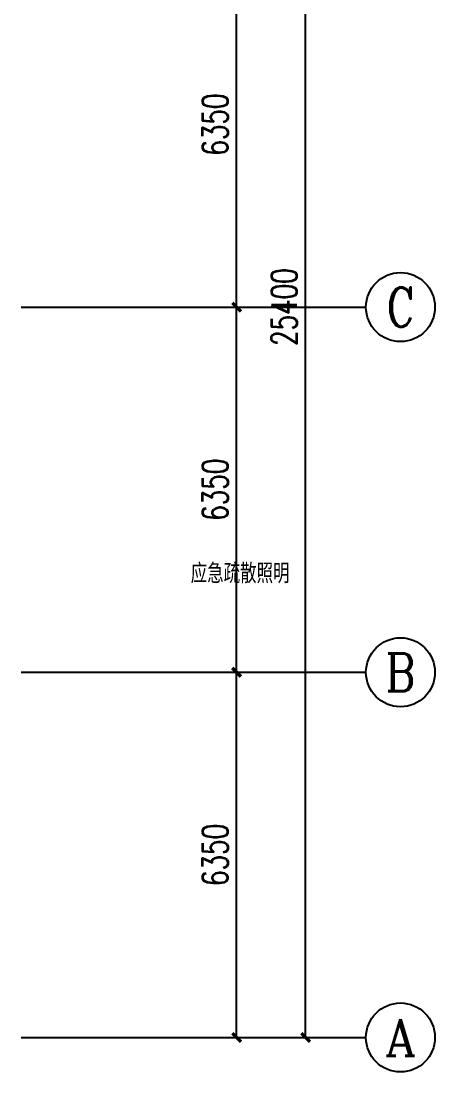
# Model space of a CAD drawing. Extents: x 12152 to 491505, y 111028 to 412681.
# Drawn here: x 217497 to 224697, y 187994 to 206269 of the extents above; entities that cross this region are included whole.
import ezdxf
from ezdxf.enums import TextEntityAlignment as Align

# ---------------------------------------------------------------- set-up
doc = ezdxf.new("R2010")
doc.units = 0
doc.header["$LTSCALE"] = 1000
doc.header["$MEASUREMENT"] = 0
doc.linetypes.add('DASHEDX2', pattern=[38.1, 25.4, -12.7])
for name, color, linetype in [('AXIS', 3, 'Continuous'), ('AXIS_TEXT', 7, 'Continuous'), ('M', 7, 'Continuous')]:
    doc.layers.add(name, color=color, linetype=linetype)
doc.styles.add('-宋体', font='', dxfattribs={"width": 0.75})
doc.styles.add('_TCH_AXIS', font='COMPLEX', dxfattribs={"bigfont": 'GBCBIG'})
doc.styles.add('_TCH_DIM_T3', font='SIMPLEX', dxfattribs={"width": 0.705882, "bigfont": 'GBCBIG'})
doc.styles.add('COMPLEX', font='COMPLEX')
doc.styles.get('-宋体').set_extended_font_data('SimSun')
doc.dimstyles.new('_TCH_ARCH&&150', dxfattribs={"dimtxt": 446.25, "dimasz": 150, "dimexe": 375, "dimexo": 450, "dimgap": 150, "dimtad": 1, "dimdec": 0, "dimzin": 0, "dimdsep": 46, "dimtxsty": '_TCH_DIM_T3', "dimblk": 'ARCHTICK', "dimcen": 0.09, "dimclrt": 7, "dimazin": 2, "dimtfac": 1, "dimtdec": 0, "dimtix": 1, "dimtmove": 2, "dimatfit": 3, "dimfxl": 1, "dimtolj": 1, "dimtzin": 0, "dimarcsym": 0})

# ---------------------------------------------------------------- blocks, each defined once
blk = doc.blocks.new('_ArchTick')
at = {"color": 0, "linetype": 'ByBlock', "const_width": 0.4}
blk.add_lwpolyline([(-0.5, -0.5), (0.5, 0.5)], dxfattribs=at)
blk = doc.blocks.new('*D61')
at = {"layer": 'AXIS', "color": 0, "lineweight": -2, "transparency": 16777216}
for p, q in [((217947, 194944), (221622, 194944)), ((221247, 188594), (221247, 194944)), ((217947, 188594), (221622, 188594))]:
    blk.add_line(p, q, dxfattribs=at)
at = {"layer": 'Defpoints', "color": 0, "transparency": 16777216}
for p in [(217497, 194944), (221247, 194944), (217497, 188594)]:
    blk.add_point(p, dxfattribs=at)
at = {"layer": 'AXIS', "color": 0, "lineweight": -2, "transparency": 16777216, "xscale": 150, "yscale": 150, "zscale": 150}
for p, rotation in [((221247, 194944), 90), ((221247, 188594), 270)]:
    blk.add_blockref('_ArchTick', p, dxfattribs=dict(at, rotation=rotation))
at = {"layer": 'AXIS', "color": 7, "transparency": 16777216, "insert": (220874, 191769), "char_height": 446.2, "attachment_point": 5, "rotation": 90, "style": '_TCH_DIM_T3'}
blk.add_mtext('\\A1;6350', dxfattribs=at)
blk = doc.blocks.new('*D62')
at = {"layer": 'AXIS', "color": 0, "lineweight": -2, "transparency": 16777216}
for p, q in [((217947, 201294), (221622, 201294)), ((221247, 194944), (221247, 201294)), ((217947, 194944), (221622, 194944))]:
    blk.add_line(p, q, dxfattribs=at)
at = {"layer": 'Defpoints', "color": 0, "transparency": 16777216}
for p in [(217497, 201294), (221247, 201294), (217497, 194944)]:
    blk.add_point(p, dxfattribs=at)
at = {"layer": 'AXIS', "color": 0, "lineweight": -2, "transparency": 16777216, "xscale": 150, "yscale": 150, "zscale": 150}
for p, rotation in [((221247, 201294), 90), ((221247, 194944), 270)]:
    blk.add_blockref('_ArchTick', p, dxfattribs=dict(at, rotation=rotation))
at = {"layer": 'AXIS', "color": 7, "transparency": 16777216, "insert": (220874, 198119), "char_height": 446.2, "attachment_point": 5, "rotation": 90, "style": '_TCH_DIM_T3'}
blk.add_mtext('\\A1;6350', dxfattribs=at)
blk = doc.blocks.new('*D63')
at = {"layer": 'AXIS', "color": 0, "lineweight": -2, "transparency": 16777216}
for p, q in [((217947, 207644), (221622, 207644)), ((221247, 201294), (221247, 207644)), ((217947, 201294), (221622, 201294))]:
    blk.add_line(p, q, dxfattribs=at)
at = {"layer": 'Defpoints', "color": 0, "transparency": 16777216}
for p in [(217497, 207644), (221247, 207644), (217497, 201294)]:
    blk.add_point(p, dxfattribs=at)
at = {"layer": 'AXIS', "color": 0, "lineweight": -2, "transparency": 16777216, "xscale": 150, "yscale": 150, "zscale": 150}
for p, rotation in [((221247, 207644), 90), ((221247, 201294), 270)]:
    blk.add_blockref('_ArchTick', p, dxfattribs=dict(at, rotation=rotation))
at = {"layer": 'AXIS', "color": 7, "transparency": 16777216, "insert": (220874, 204469), "char_height": 446.2, "attachment_point": 5, "rotation": 90, "style": '_TCH_DIM_T3'}
blk.add_mtext('\\A1;6350', dxfattribs=at)
blk = doc.blocks.new('*D65')
at = {"layer": 'AXIS', "color": 0, "lineweight": -2, "transparency": 16777216}
for p, q in [((217947, 213994), (222822, 213994)), ((222447, 188594), (222447, 213994)), ((217947, 188594), (222822, 188594))]:
    blk.add_line(p, q, dxfattribs=at)
at = {"layer": 'Defpoints', "color": 0, "transparency": 16777216}
for p in [(217497, 213994), (222447, 213994), (217497, 188594)]:
    blk.add_point(p, dxfattribs=at)
at = {"layer": 'AXIS', "color": 0, "lineweight": -2, "transparency": 16777216, "xscale": 150, "yscale": 150, "zscale": 150}
for p, rotation in [((222447, 213994), 90), ((222447, 188594), 270)]:
    blk.add_blockref('_ArchTick', p, dxfattribs=dict(at, rotation=rotation))
at = {"layer": 'AXIS', "color": 7, "transparency": 16777216, "insert": (222074, 201294), "char_height": 446.2, "attachment_point": 5, "rotation": 90, "style": '_TCH_DIM_T3'}
blk.add_mtext('\\A1;25400', dxfattribs=at)
blk = doc.blocks.new('_AXISO')
blk.add_circle((0, 0), 0.5)
at = {"layer": 'AXIS_TEXT', "style": 'COMPLEX', "width": 1.041667}
blk.add_attdef('A', text='', height=0.56, dxfattribs=at).set_placement((-0.25, -0.28), (0.25, -0.28), align=Align.FIT)

msp = doc.modelspace()

# ---------------------------------------------------------------- linework, layer by layer
at = {"layer": 'AXIS', "color": 0}
for p, q in [((217497.1, 201294.2), (223497.1, 201294.2)), ((217497.1, 194944.2), (223497.1, 194944.2)), ((217497.1, 188594.2), (223497.1, 188594.2))]:
    msp.add_line(p, q, dxfattribs=at)

# ---------------------------------------------------------------- block references
ref = msp.add_blockref('_AXISO', (224097.1, 201294.2), dxfattribs=dict(at, xscale=1200, yscale=1200, zscale=1200))
ref.add_attrib('A', 'C', dxfattribs={"layer": 'AXIS_TEXT', "color": 0, "height": 683.5, "style": '_TCH_AXIS'}).set_placement((223853, 200952.4), (224341.2, 200952.4), align=Align.FIT)
ref = msp.add_blockref('_AXISO', (224097.1, 194944.2), dxfattribs=dict(at, xscale=1200, yscale=1200, zscale=1200))
ref.add_attrib('A', 'B', dxfattribs={"layer": 'AXIS_TEXT', "color": 0, "height": 652.9, "style": '_TCH_AXIS'}).set_placement((223832.9, 194617.7), (224361.4, 194617.7), align=Align.FIT)
ref = msp.add_blockref('_AXISO', (224097.1, 188594.2), dxfattribs=dict(at, xscale=1200, yscale=1200, zscale=1200))
ref.add_attrib('A', 'A', dxfattribs={"layer": 'AXIS_TEXT', "color": 0, "height": 637.8, "style": '_TCH_AXIS'}).set_placement((223823.8, 188275.3), (224370.5, 188275.3), align=Align.FIT)

# ---------------------------------------------------------------- texts
at = {"layer": 'M', "color": 0, "linetype": 'DASHEDX2', "style": '-宋体', "width": 0.7}
msp.add_text('应急疏散照明', height=300, dxfattribs=at).set_placement((220448.8, 196525.6, 5472))

# ---------------------------------------------------------------- dimensions: what is measured, and where the dimension line sits
at = {"layer": 'AXIS', "color": 0}
for p1, p2, distance, picture, middle in [((217497.1, 188594.2), (217497.1, 213994.2), -4950, '*D65', (222074, 201294.2)), ((217497.1, 201294.2), (217497.1, 207644.2), -3750, '*D63', (220874, 204469.2)), ((217497.1, 194944.2), (217497.1, 201294.2), -3750, '*D62', (220874, 198119.2)), ((217497.1, 188594.2), (217497.1, 194944.2), -3750, '*D61', (220874, 191769.2))]:
    dim = msp.add_aligned_dim(p1=p1, p2=p2, distance=distance, dimstyle='_TCH_ARCH&&150', dxfattribs=at)
    dim.commit()
    dim.dimension.update_dxf_attribs({"geometry": picture, "text_midpoint": middle})

doc.saveas('drawing.dxf')
